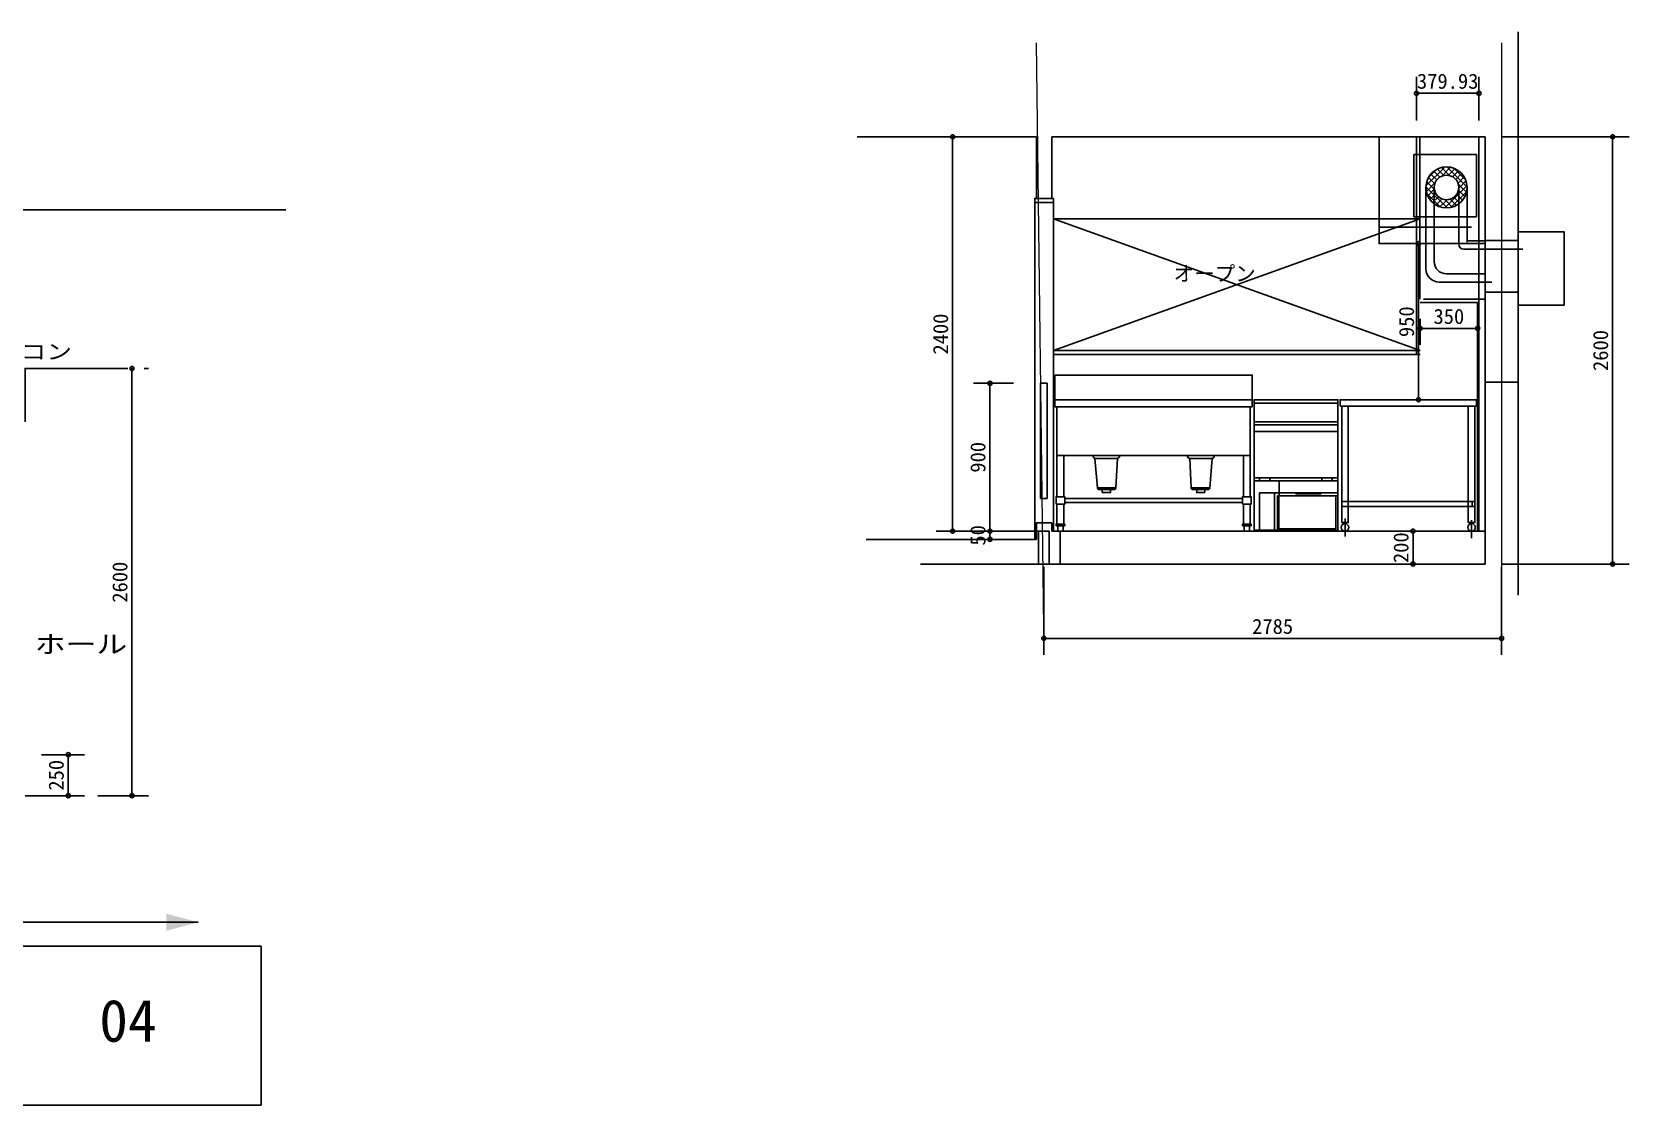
# Model space of a CAD drawing. Units: millimetres at full size, sheet at 1:50. Extents: x -10512 to 18330, y -7438 to 24497.
# Drawn here: x 8614 to 18330, y -7425 to -895 of the extents above; entities that cross this region are included whole.
import ezdxf
from ezdxf.enums import TextEntityAlignment as Align

# ---------------------------------------------------------------- set-up
doc = ezdxf.new("R2010")
doc.units = ezdxf.units.MM
doc.header["$LTSCALE"] = 50
doc.header["$PDMODE"] = 32
doc.header["$PDSIZE"] = 25
doc.linetypes.add('CHAIN1', pattern=[8, 5, -1, 1, -1])
doc.layers.add('0-0_0', color=7, linetype='Continuous')
doc.layers.add('0-8_8', color=6, linetype='CHAIN1', lineweight=9)
doc.styles.add('ＭＳ ゴシック', font='')
doc.styles.get('ＭＳ ゴシック').set_extended_font_data('MS Gothic')

msp = doc.modelspace()

# ---------------------------------------------------------------- linework, layer by layer
at = {"layer": '0-0_0'}
for p, q in [((17654.63, -894.86), (17654.63, -4321.38)), ((17037.2, -1433.01), (17037.2, -1168.02)), ((17417.13, -1433.01), (17417.13, -1168.02)), ((17417.13, -1268.02), (17037.2, -1268.02)), ((14724.63, -1533.01), (13634.78, -1533.01)), ((14718.63, -1533.01), (14115, -1533.01)), ((14215, -1533.01), (14215, -3933.01)), ((14724.63, -1533.01), (14724.63, -1908.01)), ((17454.63, -1533.01), (14818.63, -1533.01)), ((14818.63, -1908.01), (14818.63, -1533.01)), ((17037.2, -1533.01), (17037.2, -2856.8)), ((17057.7, -2521.16), (17057.7, -1533.01)), ((17417.13, -1533.01), (17417.13, -3933.01)), ((17554.63, -1533.01), (18330.16, -1533.01)), ((18230.16, -1533.01), (18230.16, -4133.01)), ((17094.81, -1832.18), (17210.7, -1716.29)), ((17108.9, -1782.74), (17161.25, -1730.38)), ((17178.03, -1778.49), (17142.25, -1742.71)), ((17202.77, -1767.87), (17163.92, -1729.02)), ((17238.74, -1768.5), (17189.81, -1719.56)), ((17190.55, -1771.8), (17243.95, -1718.4)), ((17344.48, -1838.88), (17221.61, -1716)), ((17230.85, -1766.85), (17270.74, -1726.97)), ((17257.02, -1776.04), (17293.11, -1739.95)), ((17335.59, -1794.63), (17265.86, -1724.9)), ((17094.5, -1841.4), (17094.5, -2336.66)), ((17224.02, -1965.9), (17094.58, -1836.46)), ((17096.91, -1865.43), (17150.31, -1812.04)), ((17145.29, -1851.81), (17099.49, -1806.02)), ((17147.8, -1818.97), (17109.83, -1781)), ((17159.79, -1795.6), (17124.24, -1760.05)), ((17144.5, -1841.31), (17144.5, -2291.66)), ((17276.35, -1792.06), (17311.76, -1756.65)), ((17289.56, -1814.21), (17326.84, -1776.93)), ((17294.5, -2186.66), (17294.5, -1822.37)), ((17344.5, -1840.98), (17344.5, -2174.42)), ((14714.63, -1933.01), (14714.63, -3983.01)), ((14828.63, -3933.01), (14828.63, -1908.01)), ((17183.43, -1960.67), (17099.82, -1877.06)), ((17105.48, -1892.22), (17145.36, -1852.34)), ((17118.47, -1914.59), (17154.56, -1878.5)), ((17135.17, -1933.25), (17170.58, -1897.83)), ((17155.44, -1948.32), (17192.73, -1911.04)), ((17179.66, -1959.47), (17223.23, -1915.89)), ((17254.47, -1960.99), (17208.67, -1915.2)), ((17279.48, -1950.65), (17241.51, -1912.68)), ((17246.89, -1962.95), (17341.46, -1868.37)), ((17300.43, -1936.25), (17264.88, -1900.7)), ((17317.77, -1918.23), (17281.99, -1882.45)), ((17331.46, -1896.57), (17292.61, -1857.72)), ((2345.47, -1977.89), (10158.99, -1977.89)), ((14828.63, -2033.01), (17059.13, -2033.01)), ((14828.63, -2833.01), (17059.13, -2033.01)), ((14828.63, -2033.01), (17059.13, -2833.01)), ((16809.13, -2083.01), (17370.81, -2083.01)), ((17049.43, -2183.01), (17049.43, -3133.01)), ((17454.63, -2216.66), (17324.5, -2216.66)), ((17344.5, -2166.66), (17454.63, -2166.66)), ((17454.63, -2163.01), (17654.63, -2163.01)), ((17454.63, -2216.66), (17683.29, -2216.66)), ((17174.5, -2416.66), (17495.41, -2416.66)), ((17219.5, -2366.66), (17454.63, -2366.66)), ((17454.63, -2521.16), (17079.63, -2521.16)), ((17454.63, -2478.01), (17654.63, -2478.01)), ((17409.13, -2541.66), (17059.13, -2541.66)), ((17409.13, -3933.01), (17409.13, -2541.66)), ((17059.13, -2641.66), (17059.13, -2799.16)), ((17409.13, -2699.16), (17059.13, -2699.16)), ((17409.13, -2641.66), (17409.13, -2799.16)), ((17059.13, -2833.01), (14828.63, -2833.01)), ((14828.63, -2856.8), (17059.13, -2856.8)), ((9221.98, -2942.78), (9221.98, -5542.78)), ((9296.31, -2942.78), (9321.98, -2942.78)), ((14837.59, -3176.19), (14837.59, -2983.01)), ((14584.82, -3033.01), (14341.88, -3033.01)), ((14441.88, -3033.01), (14441.88, -3933.01)), ((17454.63, -3025.76), (17658.84, -3025.76)), ((14837.59, -3133.01), (16037.59, -3133.01)), ((16037.59, -3176.19), (14837.59, -3176.19)), ((14849.46, -3176.19), (14849.46, -3472.1)), ((16048.66, -3154.46), (16558.92, -3154.46)), ((16558.92, -3267.01), (16048.66, -3267.01)), ((16048.66, -3284.73), (16558.92, -3284.73)), ((16048.66, -3326.71), (16558.92, -3326.71)), ((14849.46, -3472.1), (14849.46, -3722.84)), ((14891.64, -3722.84), (14891.64, -3472.1)), ((15069.34, -3472.1), (15230.75, -3472.1)), ((15069.34, -3472.1), (15069.34, -3482.3)), ((15077.34, -3490.3), (15222.75, -3490.3)), ((15217.81, -3490.3), (15077.34, -3490.3)), ((15217.81, -3490.3), (15208.82, -3668.58)), ((15230.75, -3472.1), (15230.75, -3482.3)), ((15805.84, -3472.1), (15644.43, -3472.1)), ((15644.43, -3472.1), (15644.43, -3482.3)), ((15797.84, -3490.3), (15652.43, -3490.3)), ((15657.37, -3490.3), (15666.36, -3668.58)), ((15657.37, -3490.3), (15797.84, -3490.3)), ((15805.84, -3472.1), (15805.84, -3482.3)), ((15983.64, -3722.84), (15983.64, -3472.1)), ((16025.64, -3472.1), (16025.64, -3722.84)), ((15095.77, -3670.23), (15095.77, -3668.58)), ((15200.82, -3678.23), (15103.77, -3678.23)), ((15125.04, -3697.83), (15125.04, -3678.23)), ((15208.82, -3668.58), (15208.82, -3670.23)), ((15666.36, -3668.58), (15666.36, -3670.23)), ((15674.36, -3678.23), (15771.41, -3678.23)), ((15750.14, -3697.83), (15750.14, -3678.23)), ((15779.41, -3670.23), (15779.41, -3668.58)), ((16048.66, -3609.01), (16558.92, -3609.01)), ((16048.66, -3626.51), (16558.92, -3626.51)), ((16080.97, -3609.01), (16080.97, -3626.51)), ((16144.02, -3609.01), (16144.02, -3626.51)), ((16200.71, -3626.51), (16200.71, -3710.69)), ((16460.81, -3609.01), (16460.81, -3626.51)), ((16524.3, -3626.51), (16524.3, -3609.01)), ((14849.46, -3768.32), (14849.46, -3889.51)), ((14891.64, -3889.51), (14891.64, -3768.32)), ((15978.64, -3733.01), (14896.7, -3733.01)), ((15978.64, -3758.32), (14896.7, -3758.32)), ((15983.64, -3889.51), (15983.64, -3768.32)), ((16025.64, -3768.32), (16025.64, -3889.51)), ((16558.92, -3698.56), (16081.31, -3698.56)), ((16081.31, -3698.56), (16081.31, -3926.51)), ((16172.72, -3698.56), (16172.72, -3926.51)), ((16558.92, -3717.64), (16191.38, -3717.64)), ((16191.38, -3717.64), (16191.38, -3926.51)), ((16582.18, -3753.01), (16582.18, -3783.01)), ((17392.18, -3753.01), (16582.18, -3753.01)), ((16582.18, -3783.01), (17392.18, -3783.01)), ((17376.39, -3783.01), (17376.39, -3753.01)), ((14818.63, -3883.01), (14818.63, -3933.01)), ((16593.55, -3880.66), (16593.55, -3888.51)), ((16602.18, -3854.79), (16602.18, -3965.46)), ((16611.09, -3880.66), (16611.09, -3888.87)), ((17363.55, -3880.66), (17363.55, -3888.51)), ((17372.18, -3864.89), (17372.18, -3975.56)), ((17381.09, -3880.66), (17381.09, -3888.87)), ((13688.31, -3983.01), (14724.63, -3983.01)), ((14769.63, -3933.01), (14115, -3933.01)), ((14624.63, -3933.01), (14341.88, -3933.01)), ((14624.63, -3933.01), (14341.88, -3933.01)), ((14624.63, -3983.01), (14341.88, -3983.01)), ((14441.88, -3933.01), (14441.88, -3983.01)), ((17454.63, -3933.01), (14818.63, -3933.01)), ((14849.46, -3899.63), (14891.64, -3899.63)), ((14869.63, -4133.01), (14869.63, -3933.01)), ((16025.64, -3899.63), (15983.64, -3899.63)), ((17015.84, -3933.01), (17015.84, -4133.01)), ((17454.63, -4133.01), (14019.17, -4133.01)), ((14769.63, -4149), (14769.63, -4685.34)), ((17554.63, -4133.01), (18330.16, -4133.01)), ((17554.63, -4149), (17554.63, -4685.34)), ((17554.63, -4585.34), (14769.63, -4585.34)), ((8671.77, -5292.78), (8934.58, -5292.78)), ((8834.58, -5292.78), (8834.58, -5542.78)), ((8915.73, -5542.78), (8571.77, -5542.78)), ((8671.77, -5542.78), (8934.58, -5542.78)), ((9015.73, -5542.78), (9321.98, -5542.78)), ((9625.6, -6312.39), (-9934.59, -6312.39)), ((-10500, -6457.7), (10008.96, -6457.7)), ((10008.96, -6457.7), (10008.96, -7425)), ((10008.96, -7425), (-10500, -7425))]:
    msp.add_line(p, q, dxfattribs=at)
for points in [[(16809.13, -1533.01), (16809.13, -2183.01), (17454.63, -2183.01)], [(17454.63, -1533.01), (17454.63, -3933.01), (17454.63, -4133.01)], [(17208.94, -1965.54), (17333.5, -1840.98), (17344.05, -1830.43)], [(17340.92, -1870.67), (17311.23, -1840.98), (17291.99, -1821.74)], [(17294.41, -1844.72), (17298.14, -1840.98), (17337.98, -1801.14)], [(17654.63, -2111.82), (17934.82, -2111.82), (17934.82, -2557.3), (17654.63, -2557.3)], [(8571.77, -3267.78), (8571.77, -2942.78), (9196.31, -2942.78)], [(14837.59, -2983.01), (16037.59, -2983.01), (16037.59, -3176.19)], [(14849.46, -3472.1), (16025.64, -3472.1), (16025.64, -3176.19)], [(15208.82, -3668.58), (15095.77, -3668.58), (15080.58, -3490.3)], [(15666.36, -3668.58), (15779.41, -3668.58), (15794.6, -3490.3)], [(15175.04, -3678.23), (15175.04, -3697.83), (15125.04, -3697.83)], [(15700.14, -3678.23), (15700.14, -3697.83), (15750.14, -3697.83)], [(16304.6, -3698.56), (16304.6, -3706.29), (16454.92, -3706.29), (16454.92, -3698.56)], [(14724.63, -3983.01), (14724.63, -3883.01), (14818.63, -3883.01)]]:
    msp.add_lwpolyline(points, dxfattribs=at)
for points in [[(17021.46, -2020.9), (17401.46, -2020.9), (17401.46, -1640.9), (17021.46, -1640.9)], [(14714.63, -1933.01), (14828.63, -1933.01), (14828.63, -1908.01), (14714.63, -1908.01)], [(14749.63, -3733.01), (14789.63, -3733.01), (14789.63, -3033.01), (14749.63, -3033.01)], [(16048.66, -3926.51), (16558.92, -3926.51), (16558.92, -3133.01), (16048.66, -3133.01)], [(16572.18, -3173.01), (17402.18, -3173.01), (17402.18, -3133.01), (16572.18, -3133.01)], [(16582.18, -3880.66), (16622.18, -3880.66), (16622.18, -3173.01), (16582.18, -3173.01)], [(17352.18, -3880.66), (17392.18, -3880.66), (17392.18, -3173.01), (17352.18, -3173.01)], [(14844.46, -3768.32), (14896.7, -3768.32), (14896.7, -3722.84), (14844.46, -3722.84)], [(15978.64, -3768.32), (16030.64, -3768.32), (16030.64, -3722.84), (15978.64, -3722.84)], [(16199.78, -3918.11), (16545.86, -3918.11), (16545.86, -3717.64), (16199.78, -3717.64)], [(14737.13, -4133.01), (14802.13, -4133.01), (14802.13, -3933.01), (14737.13, -3933.01)], [(14844.46, -3899.63), (14896.64, -3899.63), (14896.64, -3889.51), (14844.46, -3889.51)], [(14854.64, -3933.01), (14886.64, -3933.01), (14886.64, -3899.63), (14854.64, -3899.63)], [(15978.64, -3899.63), (16030.56, -3899.63), (16030.56, -3889.51), (15978.64, -3889.51)], [(15988.12, -3933.01), (16020.12, -3933.01), (16020.12, -3899.63), (15988.12, -3899.63)]]:
    msp.add_lwpolyline(points, close=True, dxfattribs=at)
for centre, radius in [((17219.5, -1840.98), 125), ((17219.5, -1840.98), 75), ((16601.89, -3909.98), 23.03), ((17371.89, -3909.98), 23.03)]:
    msp.add_circle(centre, radius, dxfattribs=at)
for centre, radius, start, end in [((17324.5, -2186.66), 30, 180, 270), ((17219.5, -2291.66), 75, 180, 270), ((17174.5, -2336.66), 80, 180, 270), ((15069.34, -3490.3), 8, 0, 90), ((15230.75, -3490.3), 8, 90, 180), ((15644.43, -3490.3), 8, 0, 90), ((15805.84, -3490.3), 8, 90, 180), ((15103.77, -3670.23), 8, 180, 270), ((15200.82, -3670.23), 8, 270, 0), ((15674.36, -3670.23), 8, 180, 270), ((15771.41, -3670.23), 8, 270, 360)]:
    msp.add_arc(centre, radius, start, end, dxfattribs=at)
for p in [(17037.2, -1268.02), (17417.13, -1268.02), (14215, -1533.01), (18230.16, -1533.01), (17049.43, -2183.01), (17059.13, -2699.16), (17409.13, -2699.16), (9221.98, -2942.78), (14441.88, -3033.01), (17049.43, -3133.01), (14215, -3933.01), (14441.88, -3933.01), (14441.88, -3983.01), (17015.84, -3933.01), (17015.84, -4133.01), (18230.16, -4133.01), (14769.63, -4585.34), (17554.63, -4585.34), (8834.58, -5292.78), (8834.58, -5542.78), (9221.98, -5542.78)]:
    msp.add_point(p, dxfattribs=at)
msp.add_solid([(9432.42, -6364.16), (9432.42, -6260.63), (9625.6, -6312.39)], dxfattribs=at)
at = {"layer": '0-8_8', "linetype": 'Continuous'}
for p, q in [((14722.63, -961.7), (14769.63, -4682.15)), ((17554.63, -961.7), (17554.63, -4682.15))]:
    msp.add_line(p, q, dxfattribs=at)

# ---------------------------------------------------------------- texts
at = {"layer": '0-0_0', "style": 'ＭＳ ゴシック'}
for s, height, p in [('379.93', 91.64, (17039.66, -1268.02)), ('オープン', 91.64, (15558.95, -2438.68)), ('350', 91.64, (17140.38, -2699.16)), ('2785', 91.64, (16037.13, -4585.34)), ('04', 256.6, (9023.73, -7116.35))]:
    msp.add_text(s, height=height, dxfattribs=at).set_placement(p, align=Align.BOTTOM_LEFT)
for s, p in [('2400', (14215, -2858.01)), ('950', (17049.43, -2751.76)), ('2600', (18230.16, -2958.01)), ('900', (14441.88, -3576.76)), ('50', (14441.88, -4020.51)), ('200', (17015.84, -4126.76)), ('2600', (9221.98, -4367.78)), ('250', (8834.58, -5511.53))]:
    msp.add_text(s, height=91.64, rotation=90, dxfattribs=at).set_placement(p, align=Align.BOTTOM_LEFT)
at = {"layer": '0-0_0', "style": 'ＭＳ ゴシック', "width": 1.25}
for s, height, p in [('エアコン', 91.64, (8232.68, -2913.82)), ('ホール', 110, (8630.83, -4708.29))]:
    msp.add_text(s, height=height, dxfattribs=at).set_placement(p, align=Align.BOTTOM_LEFT)

doc.saveas('drawing.dxf')
